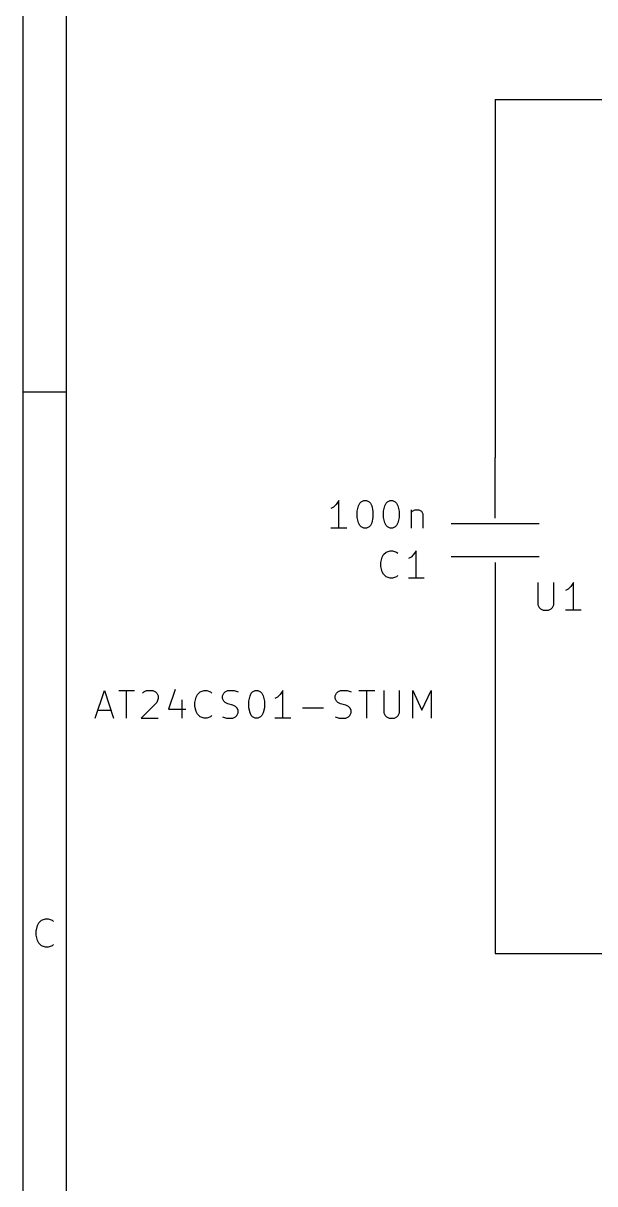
# Model space of a CAD drawing. Header units: millimetres. Extents: x 10 to 287, y -200 to -10.
# Drawn here: x 10 to 36.3, y -146.5 to -93 of the extents above; entities that cross this region are included whole.
import ezdxf

# ---------------------------------------------------------------- set-up
doc = ezdxf.new("R2010")
doc.units = ezdxf.units.MM
for name, color, linetype in [('GREENSIXTYFIVE', 129, 'CONTINUOUS'), ('LIGHTGREEN', 92, 'CONTINUOUS'), ('RED', 14, 'CONTINUOUS')]:
    doc.layers.add(name, color=color, linetype=linetype)

msp = doc.modelspace()

# ---------------------------------------------------------------- linework, layer by layer
at = {"layer": 'GREENSIXTYFIVE', "linetype": 'CONTINUOUS'}
for p, q in [((24.545, -115.0061), (24.4241, -115.1876)), ((24.545, -115.0061), (24.4241, -115.1876)), ((24.545, -116.2761), (24.545, -115.0061)), ((24.545, -116.2761), (24.545, -115.0061)), ((25.5731, -115.0666), (25.694, -115.0061)), ((25.5731, -115.0666), (25.694, -115.0061)), ((25.694, -115.0061), (25.815, -115.0061)), ((25.694, -115.0061), (25.815, -115.0061)), ((25.815, -115.0061), (25.9359, -115.0666)), ((25.815, -115.0061), (25.9359, -115.0666)), ((26.7826, -115.0666), (26.9035, -115.0061)), ((26.7826, -115.0666), (26.9035, -115.0061)), ((26.9035, -115.0061), (27.0245, -115.0061)), ((26.9035, -115.0061), (27.0245, -115.0061)), ((27.0245, -115.0061), (27.1454, -115.0666)), ((27.0245, -115.0061), (27.1454, -115.0666)), ((24.3031, -115.3085), (24.1822, -115.369)), ((24.3031, -115.3085), (24.1822, -115.369)), ((24.4241, -115.1876), (24.3031, -115.3085)), ((24.4241, -115.1876), (24.3031, -115.3085)), ((25.3917, -115.4899), (25.4521, -115.248)), ((25.3917, -115.4899), (25.4521, -115.248)), ((25.3917, -115.7923), (25.3917, -115.4899)), ((25.3917, -115.7923), (25.3917, -115.4899)), ((25.4521, -115.248), (25.5126, -115.1271)), ((25.4521, -115.248), (25.5126, -115.1271)), ((25.5126, -115.1271), (25.5731, -115.0666)), ((25.5126, -115.1271), (25.5731, -115.0666)), ((25.9359, -115.0666), (25.9964, -115.1271)), ((25.9359, -115.0666), (25.9964, -115.1271)), ((25.9964, -115.1271), (26.0569, -115.248)), ((25.9964, -115.1271), (26.0569, -115.248)), ((26.0569, -115.248), (26.1174, -115.4899)), ((26.0569, -115.248), (26.1174, -115.4899)), ((26.1174, -115.4899), (26.1174, -115.7923)), ((26.1174, -115.4899), (26.1174, -115.7923)), ((26.6012, -115.4899), (26.6616, -115.248)), ((26.6012, -115.4899), (26.6616, -115.248)), ((26.6012, -115.7923), (26.6012, -115.4899)), ((26.6012, -115.7923), (26.6012, -115.4899)), ((26.6616, -115.248), (26.7221, -115.1271)), ((26.6616, -115.248), (26.7221, -115.1271)), ((26.7221, -115.1271), (26.7826, -115.0666)), ((26.7221, -115.1271), (26.7826, -115.0666)), ((27.1454, -115.0666), (27.2059, -115.1271)), ((27.1454, -115.0666), (27.2059, -115.1271)), ((27.2059, -115.1271), (27.2664, -115.248)), ((27.2059, -115.1271), (27.2664, -115.248)), ((27.2664, -115.248), (27.3269, -115.4899)), ((27.2664, -115.248), (27.3269, -115.4899)), ((27.3269, -115.4899), (27.3269, -115.7923)), ((27.3269, -115.4899), (27.3269, -115.7923)), ((27.8711, -115.4295), (27.8711, -116.2761)), ((27.8711, -115.4295), (27.8711, -116.2761)), ((27.8711, -115.5504), (27.9316, -115.4899)), ((27.8711, -115.5504), (27.9316, -115.4899)), ((27.9316, -115.4899), (28.0526, -115.4295)), ((27.9316, -115.4899), (28.0526, -115.4295)), ((28.0526, -115.4295), (28.234, -115.4295)), ((28.0526, -115.4295), (28.234, -115.4295)), ((28.234, -115.4295), (28.3549, -115.4899)), ((28.234, -115.4295), (28.3549, -115.4899)), ((28.3549, -115.4899), (28.4154, -115.6109)), ((28.3549, -115.4899), (28.4154, -115.6109)), ((25.4521, -116.0342), (25.3917, -115.7923)), ((25.4521, -116.0342), (25.3917, -115.7923)), ((25.5126, -116.1552), (25.4521, -116.0342)), ((25.5126, -116.1552), (25.4521, -116.0342)), ((26.0569, -116.0342), (25.9964, -116.1552)), ((26.0569, -116.0342), (25.9964, -116.1552)), ((26.1174, -115.7923), (26.0569, -116.0342)), ((26.1174, -115.7923), (26.0569, -116.0342)), ((26.6616, -116.0342), (26.6012, -115.7923)), ((26.6616, -116.0342), (26.6012, -115.7923)), ((26.7221, -116.1552), (26.6616, -116.0342)), ((26.7221, -116.1552), (26.6616, -116.0342)), ((27.2664, -116.0342), (27.2059, -116.1552)), ((27.2664, -116.0342), (27.2059, -116.1552)), ((27.3269, -115.7923), (27.2664, -116.0342)), ((27.3269, -115.7923), (27.2664, -116.0342)), ((28.4154, -115.6109), (28.4154, -116.2761)), ((28.4154, -115.6109), (28.4154, -116.2761)), ((24.9079, -116.2761), (24.1822, -116.2761)), ((24.9079, -116.2761), (24.1822, -116.2761)), ((25.5731, -116.2157), (25.5126, -116.1552)), ((25.5731, -116.2157), (25.5126, -116.1552)), ((25.694, -116.2761), (25.5731, -116.2157)), ((25.694, -116.2761), (25.5731, -116.2157)), ((25.815, -116.2761), (25.694, -116.2761)), ((25.815, -116.2761), (25.694, -116.2761)), ((25.9359, -116.2157), (25.815, -116.2761)), ((25.9359, -116.2157), (25.815, -116.2761)), ((25.9964, -116.1552), (25.9359, -116.2157)), ((25.9964, -116.1552), (25.9359, -116.2157)), ((26.7826, -116.2157), (26.7221, -116.1552)), ((26.7826, -116.2157), (26.7221, -116.1552)), ((26.9035, -116.2761), (26.7826, -116.2157)), ((26.9035, -116.2761), (26.7826, -116.2157)), ((27.0245, -116.2761), (26.9035, -116.2761)), ((27.0245, -116.2761), (26.9035, -116.2761)), ((27.1454, -116.2157), (27.0245, -116.2761)), ((27.1454, -116.2157), (27.0245, -116.2761)), ((27.2059, -116.1552), (27.1454, -116.2157)), ((27.2059, -116.1552), (27.1454, -116.2157)), ((26.4802, -117.8618), (26.5406, -117.6199)), ((26.4802, -117.8618), (26.5406, -117.6199)), ((26.5406, -117.6199), (26.6011, -117.499)), ((26.5406, -117.6199), (26.6011, -117.499)), ((26.6011, -117.499), (26.7221, -117.378)), ((26.6011, -117.499), (26.7221, -117.378)), ((26.7221, -117.378), (26.9035, -117.3175)), ((26.7221, -117.378), (26.9035, -117.3175)), ((26.9035, -117.3175), (27.0244, -117.3175)), ((26.9035, -117.3175), (27.0244, -117.3175)), ((27.0244, -117.3175), (27.2059, -117.378)), ((27.0244, -117.3175), (27.2059, -117.378)), ((27.2059, -117.378), (27.2663, -117.4385)), ((27.2059, -117.378), (27.2663, -117.4385)), ((27.8711, -117.6199), (27.7502, -117.6804)), ((27.8711, -117.6199), (27.7502, -117.6804)), ((27.9921, -117.499), (27.8711, -117.6199)), ((27.9921, -117.499), (27.8711, -117.6199)), ((28.113, -117.3175), (27.9921, -117.499)), ((28.113, -117.3175), (27.9921, -117.499)), ((28.113, -118.5875), (28.113, -117.3175)), ((28.113, -118.5875), (28.113, -117.3175)), ((26.4802, -118.0432), (26.4802, -117.8618)), ((26.4802, -118.0432), (26.4802, -117.8618)), ((26.5406, -118.2851), (26.4802, -118.0432)), ((26.5406, -118.2851), (26.4802, -118.0432)), ((26.6011, -118.4061), (26.5406, -118.2851)), ((26.6011, -118.4061), (26.5406, -118.2851)), ((26.7221, -118.5271), (26.6011, -118.4061)), ((26.7221, -118.5271), (26.6011, -118.4061)), ((26.9035, -118.5875), (26.7221, -118.5271)), ((26.9035, -118.5875), (26.7221, -118.5271)), ((27.0244, -118.5875), (26.9035, -118.5875)), ((27.0244, -118.5875), (26.9035, -118.5875)), ((27.2059, -118.5271), (27.0244, -118.5875)), ((27.2059, -118.5271), (27.0244, -118.5875)), ((27.2663, -118.4666), (27.2059, -118.5271)), ((27.2663, -118.4666), (27.2059, -118.5271)), ((28.4759, -118.5875), (27.7502, -118.5875)), ((28.4759, -118.5875), (27.7502, -118.5875)), ((33.7191, -118.7908), (33.7191, -119.8189)), ((33.7191, -118.7908), (33.7191, -119.8189)), ((34.4448, -119.8189), (34.4448, -118.7908)), ((34.4448, -119.8189), (34.4448, -118.7908)), ((35.1101, -119.0932), (34.9892, -119.1537)), ((35.1101, -119.0932), (34.9892, -119.1537)), ((35.2311, -118.9723), (35.1101, -119.0932)), ((35.2311, -118.9723), (35.1101, -119.0932)), ((35.352, -118.7908), (35.2311, -118.9723)), ((35.352, -118.7908), (35.2311, -118.9723)), ((35.352, -120.0608), (35.352, -118.7908)), ((35.352, -120.0608), (35.352, -118.7908)), ((33.7191, -119.8189), (33.7796, -119.9399)), ((33.7191, -119.8189), (33.7796, -119.9399)), ((34.3844, -119.9399), (34.4448, -119.8189)), ((34.3844, -119.9399), (34.4448, -119.8189)), ((33.7796, -119.9399), (33.8401, -120.0004)), ((33.7796, -119.9399), (33.8401, -120.0004)), ((33.8401, -120.0004), (33.961, -120.0608)), ((33.8401, -120.0004), (33.961, -120.0608)), ((33.961, -120.0608), (34.2029, -120.0608)), ((33.961, -120.0608), (34.2029, -120.0608)), ((34.2029, -120.0608), (34.3239, -120.0004)), ((34.2029, -120.0608), (34.3239, -120.0004)), ((34.3239, -120.0004), (34.3844, -119.9399)), ((34.3239, -120.0004), (34.3844, -119.9399)), ((35.7149, -120.0608), (34.9892, -120.0608)), ((35.7149, -120.0608), (34.9892, -120.0608)), ((13.3146, -125.0392), (13.7379, -123.7692)), ((13.3146, -125.0392), (13.7379, -123.7692)), ((13.7379, -123.7692), (14.1613, -125.0392)), ((13.7379, -123.7692), (14.1613, -125.0392)), ((14.4032, -123.7692), (15.1289, -123.7692)), ((14.4032, -123.7692), (15.1289, -123.7692)), ((14.7661, -125.0392), (14.7661, -123.7692)), ((14.7661, -125.0392), (14.7661, -123.7692)), ((15.4918, -123.8902), (15.5522, -123.8297)), ((15.4918, -123.8902), (15.5522, -123.8297)), ((15.5522, -123.8297), (15.6732, -123.7692)), ((15.5522, -123.8297), (15.6732, -123.7692)), ((15.6732, -123.7692), (15.9756, -123.7692)), ((15.6732, -123.7692), (15.9756, -123.7692)), ((15.9756, -123.7692), (16.0965, -123.8297)), ((15.9756, -123.7692), (16.0965, -123.8297)), ((16.0965, -123.8297), (16.157, -123.8902)), ((16.0965, -123.8297), (16.157, -123.8902)), ((16.157, -123.8902), (16.2175, -124.0111)), ((16.157, -123.8902), (16.2175, -124.0111)), ((16.2175, -124.0111), (16.2175, -124.1321)), ((16.2175, -124.0111), (16.2175, -124.1321)), ((17.0036, -123.7088), (16.7013, -124.6159)), ((17.0036, -123.7088), (16.7013, -124.6159)), ((17.9108, -124.3135), (17.9712, -124.0716)), ((17.9108, -124.3135), (17.9712, -124.0716)), ((17.9712, -124.0716), (18.0317, -123.9507)), ((17.9712, -124.0716), (18.0317, -123.9507)), ((18.0317, -123.9507), (18.1527, -123.8297)), ((18.0317, -123.9507), (18.1527, -123.8297)), ((18.1527, -123.8297), (18.3341, -123.7692)), ((18.1527, -123.8297), (18.3341, -123.7692)), ((18.3341, -123.7692), (18.455, -123.7692)), ((18.3341, -123.7692), (18.455, -123.7692)), ((18.455, -123.7692), (18.6365, -123.8297)), ((18.455, -123.7692), (18.6365, -123.8297)), ((18.6365, -123.8297), (18.6969, -123.8902)), ((18.6365, -123.8297), (18.6969, -123.8902)), ((19.1808, -124.0111), (19.2412, -123.8902)), ((19.1808, -124.0111), (19.2412, -123.8902)), ((19.1808, -124.1321), (19.1808, -124.0111)), ((19.1808, -124.1321), (19.1808, -124.0111)), ((19.2412, -123.8902), (19.3017, -123.8297)), ((19.2412, -123.8902), (19.3017, -123.8297)), ((19.3017, -123.8297), (19.4227, -123.7692)), ((19.3017, -123.8297), (19.4227, -123.7692)), ((19.4227, -123.7692), (19.725, -123.7692)), ((19.4227, -123.7692), (19.725, -123.7692)), ((19.725, -123.7692), (19.9065, -123.8297)), ((19.725, -123.7692), (19.9065, -123.8297)), ((20.3903, -124.253), (20.4507, -124.0111)), ((20.3903, -124.253), (20.4507, -124.0111)), ((20.4507, -124.0111), (20.5112, -123.8902)), ((20.4507, -124.0111), (20.5112, -123.8902)), ((20.5112, -123.8902), (20.5717, -123.8297)), ((20.5112, -123.8902), (20.5717, -123.8297)), ((20.5717, -123.8297), (20.6926, -123.7692)), ((20.5717, -123.8297), (20.6926, -123.7692)), ((20.6926, -123.7692), (20.8136, -123.7692)), ((20.6926, -123.7692), (20.8136, -123.7692)), ((20.8136, -123.7692), (20.9345, -123.8297)), ((20.8136, -123.7692), (20.9345, -123.8297)), ((20.9345, -123.8297), (20.995, -123.8902)), ((20.9345, -123.8297), (20.995, -123.8902)), ((20.995, -123.8902), (21.0555, -124.0111)), ((20.995, -123.8902), (21.0555, -124.0111)), ((21.0555, -124.0111), (21.116, -124.253)), ((21.0555, -124.0111), (21.116, -124.253)), ((21.7207, -124.0716), (21.5998, -124.1321)), ((21.7207, -124.0716), (21.5998, -124.1321)), ((21.8417, -123.9507), (21.7207, -124.0716)), ((21.8417, -123.9507), (21.7207, -124.0716)), ((21.9626, -123.7692), (21.8417, -123.9507)), ((21.9626, -123.7692), (21.8417, -123.9507)), ((21.9626, -125.0392), (21.9626, -123.7692)), ((21.9626, -125.0392), (21.9626, -123.7692)), ((24.3817, -124.0111), (24.4421, -123.8902)), ((24.3817, -124.0111), (24.4421, -123.8902)), ((24.3817, -124.1321), (24.3817, -124.0111)), ((24.3817, -124.1321), (24.3817, -124.0111)), ((24.4421, -123.8902), (24.5026, -123.8297)), ((24.4421, -123.8902), (24.5026, -123.8297)), ((24.5026, -123.8297), (24.6236, -123.7692)), ((24.5026, -123.8297), (24.6236, -123.7692)), ((24.6236, -123.7692), (24.9259, -123.7692)), ((24.6236, -123.7692), (24.9259, -123.7692)), ((24.9259, -123.7692), (25.1074, -123.8297)), ((24.9259, -123.7692), (25.1074, -123.8297)), ((25.4702, -123.7692), (26.1959, -123.7692)), ((25.4702, -123.7692), (26.1959, -123.7692)), ((25.8331, -125.0392), (25.8331, -123.7692)), ((25.8331, -125.0392), (25.8331, -123.7692)), ((26.6192, -123.7692), (26.6192, -124.7973)), ((26.6192, -123.7692), (26.6192, -124.7973)), ((27.3449, -124.7973), (27.3449, -123.7692)), ((27.3449, -124.7973), (27.3449, -123.7692)), ((27.9497, -125.0392), (27.9497, -123.7692)), ((27.9497, -123.7692), (28.3731, -124.6764)), ((27.9497, -125.0392), (27.9497, -123.7692)), ((27.9497, -123.7692), (28.3731, -124.6764)), ((28.3731, -124.6764), (28.7964, -123.7692)), ((28.3731, -124.6764), (28.7964, -123.7692)), ((28.7964, -123.7692), (28.7964, -125.0392)), ((28.7964, -123.7692), (28.7964, -125.0392)), ((16.157, -124.3135), (15.4313, -125.0392)), ((16.157, -124.3135), (15.4313, -125.0392)), ((16.2175, -124.1321), (16.157, -124.3135)), ((16.2175, -124.1321), (16.157, -124.3135)), ((16.7013, -124.6159), (17.4874, -124.6159)), ((16.7013, -124.6159), (17.4874, -124.6159)), ((17.306, -124.1926), (17.306, -125.0392)), ((17.306, -124.1926), (17.306, -125.0392)), ((17.9108, -124.4949), (17.9108, -124.3135)), ((17.9108, -124.4949), (17.9108, -124.3135)), ((17.9712, -124.7368), (17.9108, -124.4949)), ((17.9712, -124.7368), (17.9108, -124.4949)), ((19.2412, -124.253), (19.1808, -124.1321)), ((19.2412, -124.253), (19.1808, -124.1321)), ((19.3017, -124.3135), (19.2412, -124.253)), ((19.3017, -124.3135), (19.2412, -124.253)), ((19.4227, -124.374), (19.3017, -124.3135)), ((19.4227, -124.374), (19.3017, -124.3135)), ((19.6646, -124.4345), (19.4227, -124.374)), ((19.6646, -124.4345), (19.4227, -124.374)), ((19.7855, -124.4949), (19.6646, -124.4345)), ((19.7855, -124.4949), (19.6646, -124.4345)), ((19.846, -124.5554), (19.7855, -124.4949)), ((19.846, -124.5554), (19.7855, -124.4949)), ((19.9065, -124.6764), (19.846, -124.5554)), ((19.9065, -124.6764), (19.846, -124.5554)), ((20.3903, -124.5554), (20.3903, -124.253)), ((20.3903, -124.5554), (20.3903, -124.253)), ((20.4507, -124.7973), (20.3903, -124.5554)), ((20.4507, -124.7973), (20.3903, -124.5554)), ((21.116, -124.5554), (21.0555, -124.7973)), ((21.116, -124.5554), (21.0555, -124.7973)), ((21.116, -124.253), (21.116, -124.5554)), ((21.116, -124.253), (21.116, -124.5554)), ((22.8697, -124.5554), (23.8374, -124.5554)), ((22.8697, -124.5554), (23.8374, -124.5554)), ((24.4421, -124.253), (24.3817, -124.1321)), ((24.4421, -124.253), (24.3817, -124.1321)), ((24.5026, -124.3135), (24.4421, -124.253)), ((24.5026, -124.3135), (24.4421, -124.253)), ((24.6236, -124.374), (24.5026, -124.3135)), ((24.6236, -124.374), (24.5026, -124.3135)), ((24.8655, -124.4345), (24.6236, -124.374)), ((24.8655, -124.4345), (24.6236, -124.374)), ((24.9864, -124.4949), (24.8655, -124.4345)), ((24.9864, -124.4949), (24.8655, -124.4345)), ((25.0469, -124.5554), (24.9864, -124.4949)), ((25.0469, -124.5554), (24.9864, -124.4949)), ((25.1074, -124.6764), (25.0469, -124.5554)), ((25.1074, -124.6764), (25.0469, -124.5554)), ((13.4356, -124.6764), (14.0403, -124.6764)), ((13.4356, -124.6764), (14.0403, -124.6764)), ((15.4313, -125.0392), (16.2175, -125.0392)), ((15.4313, -125.0392), (16.2175, -125.0392)), ((18.0317, -124.8578), (17.9712, -124.7368)), ((18.0317, -124.8578), (17.9712, -124.7368)), ((18.1527, -124.9788), (18.0317, -124.8578)), ((18.1527, -124.9788), (18.0317, -124.8578)), ((18.3341, -125.0392), (18.1527, -124.9788)), ((18.3341, -125.0392), (18.1527, -124.9788)), ((18.455, -125.0392), (18.3341, -125.0392)), ((18.455, -125.0392), (18.3341, -125.0392)), ((18.6365, -124.9788), (18.455, -125.0392)), ((18.6365, -124.9788), (18.455, -125.0392)), ((18.6969, -124.9183), (18.6365, -124.9788)), ((18.6969, -124.9183), (18.6365, -124.9788)), ((19.1808, -124.9788), (19.3622, -125.0392)), ((19.1808, -124.9788), (19.3622, -125.0392)), ((19.3622, -125.0392), (19.6646, -125.0392)), ((19.3622, -125.0392), (19.6646, -125.0392)), ((19.6646, -125.0392), (19.7855, -124.9788)), ((19.6646, -125.0392), (19.7855, -124.9788)), ((19.7855, -124.9788), (19.846, -124.9183)), ((19.7855, -124.9788), (19.846, -124.9183)), ((19.846, -124.9183), (19.9065, -124.7973)), ((19.846, -124.9183), (19.9065, -124.7973)), ((19.9065, -124.7973), (19.9065, -124.6764)), ((19.9065, -124.7973), (19.9065, -124.6764)), ((20.5112, -124.9183), (20.4507, -124.7973)), ((20.5112, -124.9183), (20.4507, -124.7973)), ((20.5717, -124.9788), (20.5112, -124.9183)), ((20.5717, -124.9788), (20.5112, -124.9183)), ((20.6926, -125.0392), (20.5717, -124.9788)), ((20.6926, -125.0392), (20.5717, -124.9788)), ((20.8136, -125.0392), (20.6926, -125.0392)), ((20.8136, -125.0392), (20.6926, -125.0392)), ((20.9345, -124.9788), (20.8136, -125.0392)), ((20.9345, -124.9788), (20.8136, -125.0392)), ((20.995, -124.9183), (20.9345, -124.9788)), ((20.995, -124.9183), (20.9345, -124.9788)), ((21.0555, -124.7973), (20.995, -124.9183)), ((21.0555, -124.7973), (20.995, -124.9183)), ((22.3255, -125.0392), (21.5998, -125.0392)), ((22.3255, -125.0392), (21.5998, -125.0392)), ((24.3817, -124.9788), (24.5631, -125.0392)), ((24.3817, -124.9788), (24.5631, -125.0392)), ((24.5631, -125.0392), (24.8655, -125.0392)), ((24.5631, -125.0392), (24.8655, -125.0392)), ((24.8655, -125.0392), (24.9864, -124.9788)), ((24.8655, -125.0392), (24.9864, -124.9788)), ((24.9864, -124.9788), (25.0469, -124.9183)), ((24.9864, -124.9788), (25.0469, -124.9183)), ((25.0469, -124.9183), (25.1074, -124.7973)), ((25.0469, -124.9183), (25.1074, -124.7973)), ((25.1074, -124.7973), (25.1074, -124.6764)), ((25.1074, -124.7973), (25.1074, -124.6764)), ((26.6192, -124.7973), (26.6797, -124.9183)), ((26.6192, -124.7973), (26.6797, -124.9183)), ((26.6797, -124.9183), (26.7402, -124.9788)), ((26.6797, -124.9183), (26.7402, -124.9788)), ((26.7402, -124.9788), (26.8611, -125.0392)), ((26.7402, -124.9788), (26.8611, -125.0392)), ((26.8611, -125.0392), (27.103, -125.0392)), ((26.8611, -125.0392), (27.103, -125.0392)), ((27.103, -125.0392), (27.224, -124.9788)), ((27.103, -125.0392), (27.224, -124.9788)), ((27.224, -124.9788), (27.2845, -124.9183)), ((27.224, -124.9788), (27.2845, -124.9183)), ((27.2845, -124.9183), (27.3449, -124.7973)), ((27.2845, -124.9183), (27.3449, -124.7973))]:
    msp.add_line(p, q, dxfattribs=at)
at = {"layer": 'LIGHTGREEN', "linetype": 'CONTINUOUS'}
for p, q in [((31.75, -96.52), (31.75, -113.03)), ((31.75, -96.52), (44.45, -96.52)), ((31.75, -120.65), (31.75, -135.89)), ((31.75, -135.89), (44.45, -135.89))]:
    msp.add_line(p, q, dxfattribs=at)
at = {"layer": 'RED', "linetype": 'CONTINUOUS'}
for p, q in [((10, -200.0072), (10, -10)), ((12, -198.0072), (12, -12)), ((10, -110), (12, -110)), ((31.75, -115.824), (31.75, -113.03)), ((31.75, -115.824), (31.75, -113.03)), ((33.782, -116.078), (29.718, -116.078)), ((33.782, -117.602), (29.718, -117.602)), ((31.75, -117.856), (31.75, -120.65)), ((31.75, -117.856), (31.75, -120.65)), ((10.8452, -134.3556), (11.0309, -134.2937)), ((11.0309, -134.2937), (11.1547, -134.2937)), ((11.1547, -134.2937), (11.3404, -134.3556)), ((10.5976, -134.8508), (10.6595, -134.6032)), ((10.6595, -134.6032), (10.7214, -134.4794)), ((10.7214, -134.4794), (10.8452, -134.3556)), ((11.3404, -134.3556), (11.4023, -134.4175)), ((10.5976, -135.0365), (10.5976, -134.8508)), ((10.6595, -135.2841), (10.5976, -135.0365)), ((10.7214, -135.4079), (10.6595, -135.2841)), ((10.8452, -135.5318), (10.7214, -135.4079)), ((11.0309, -135.5937), (10.8452, -135.5318)), ((11.1547, -135.5937), (11.0309, -135.5937)), ((11.3404, -135.5318), (11.1547, -135.5937)), ((11.4023, -135.4698), (11.3404, -135.5318))]:
    msp.add_line(p, q, dxfattribs=at)

doc.saveas('drawing.dxf')
